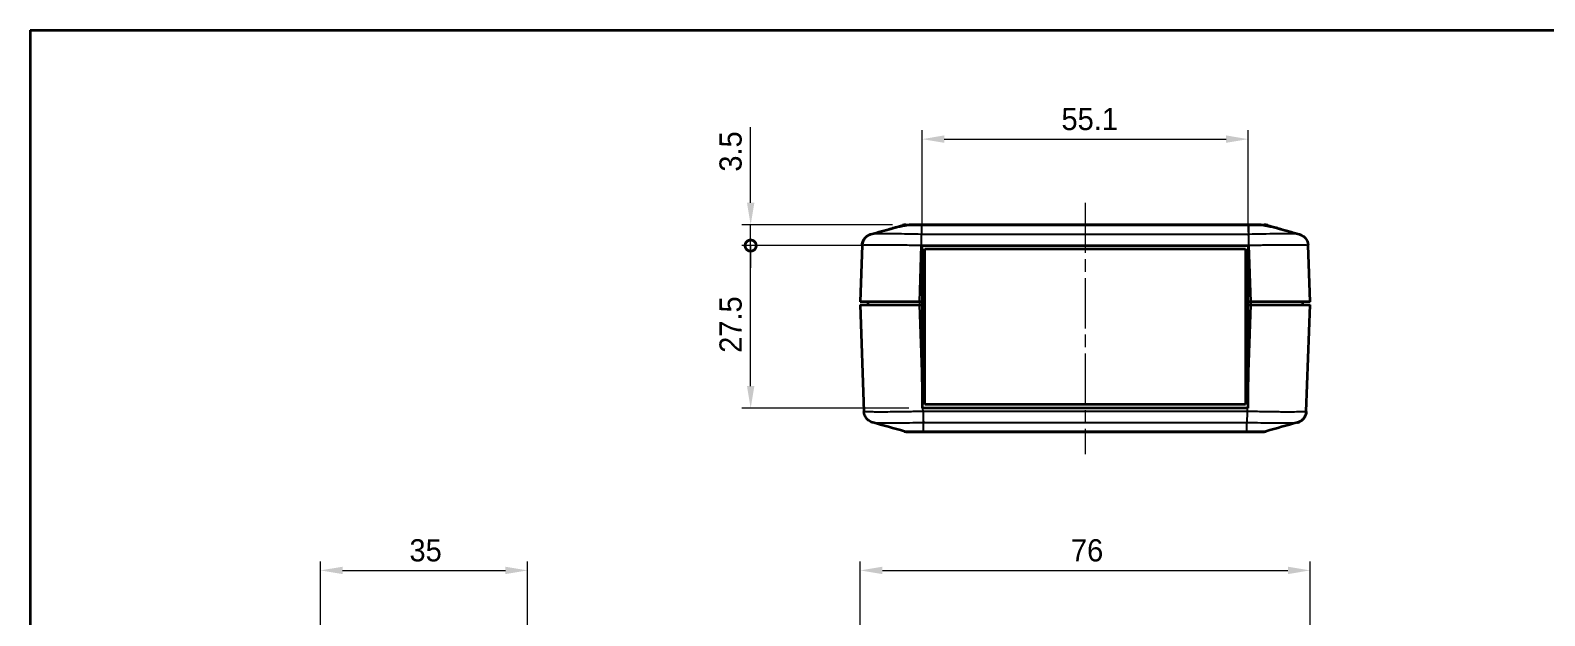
# Model space of a CAD drawing. Header units: millimetres. Extents: x 0 to 3058, y 0 to 562.
# Drawn here: x 601.5 to 857.4, y 322.5 to 421.5 of the extents above; entities that cross this region are included whole.
import ezdxf

# ---------------------------------------------------------------- set-up
doc = ezdxf.new("R2010")
doc.units = ezdxf.units.MM
doc.header["$LTSCALE"] = 1.5
doc.linetypes.add('CHAIN', pattern=[0.3543, 0.2362, -0.0295, 0.0591, -0.0295])
doc.layers.get('Defpoints').update_dxf_attribs({"lineweight": 25})
for name, color, linetype, lineweight in [('Border (ISO)', 7, 'Continuous', 35), ('Centerline (ISO)', 131, 'Continuous', 18), ('Dimension (ISO)', 7, 'Continuous', 18), ('Visible (ISO)', 7, 'Continuous', 35), ('Visible Narrow (ISO)', 7, 'Continuous', 25)]:
    doc.layers.add(name, color=color, linetype=linetype, lineweight=lineweight)
doc.styles.add('Note Text (TK)', font='')
doc.styles.get('Note Text (TK)').set_extended_font_data('MS PGothic')
doc.dimstyles.new('Default - Method 1b (TK)', dxfattribs={"dimscale": 1.5, "dimtxt": 2.5, "dimasz": 2.5, "dimexe": 1, "dimexo": 1.5, "dimgap": 1, "dimtad": 1, "dimtoh": 1, "dimrnd": 1e-08, "dimdsep": 46, "dimtxsty": 'Note Text (TK)', "dimcen": 0.09, "dimdle": 5, "dimclrd": 100, "dimclre": 100, "dimclrt": 7, "dimadec": 1, "dimazin": 1, "dimtfac": 1, "dimtmove": 0, "dimatfit": 3, "dimfxl": 1, "dimtolj": 1, "dimlwd": -1, "dimlwe": -1, "dimarcsym": 0})

# ---------------------------------------------------------------- blocks, each defined once
blk = doc.blocks.new('図面枠 tk図枠')
at = {"layer": 'Border (ISO)'}
for q in [(405.5, 289), (14.5, 8)]:
    blk.add_line((14.5, 289), q, dxfattribs=at)
blk = doc.blocks.new('*D22')
at = {"layer": 'Defpoints', "color": 0}
for p in [(817.71, 330.17), (741.71, 301.67), (817.71, 301.67)]:
    blk.add_point(p, dxfattribs=at)
at = {"layer": 'Dimension (ISO)', "color": 100}
for p, q in [((741.71, 303.92), (741.71, 331.67)), ((745.46, 330.17), (813.96, 330.17)), ((817.71, 303.92), (817.71, 331.67))]:
    blk.add_line(p, q, dxfattribs=at)
for points in [[(745.46, 330.79), (745.46, 329.54), (741.71, 330.17)], [(813.96, 330.79), (813.96, 329.54), (817.71, 330.17)]]:
    blk.add_solid(points, dxfattribs=at)
at = {"layer": 'Dimension (ISO)', "color": 7, "insert": (777.31, 333.54), "char_height": 3.75, "attachment_point": 4, "style": 'Note Text (TK)'}
blk.add_mtext('\\A1;76', dxfattribs=at)
blk = doc.blocks.new('*D24')
at = {"layer": 'Defpoints', "color": 0}
for p in [(685.51, 330.17), (650.51, 303.93), (685.51, 303.63)]:
    blk.add_point(p, dxfattribs=at)
at = {"layer": 'Dimension (ISO)', "color": 100}
for p, q in [((650.51, 306.18), (650.51, 331.67)), ((654.26, 330.17), (681.76, 330.17)), ((685.51, 305.88), (685.51, 331.67))]:
    blk.add_line(p, q, dxfattribs=at)
for points in [[(654.26, 330.79), (654.26, 329.54), (650.51, 330.17)], [(681.76, 330.79), (681.76, 329.54), (685.51, 330.17)]]:
    blk.add_solid(points, dxfattribs=at)
at = {"layer": 'Dimension (ISO)', "color": 7, "insert": (665.56, 333.54), "char_height": 3.75, "attachment_point": 4, "style": 'Note Text (TK)'}
blk.add_mtext('\\A1;35', dxfattribs=at)
blk = doc.blocks.new('_DotSmall')
at = {"color": 0, "linetype": 'ByBlock', "const_width": 0.5}
blk.add_lwpolyline([(-0.0625, 0, 1), (0.0625, 0, 1)], format="xyb", close=True, dxfattribs=at)
blk = doc.blocks.new('*D25')
at = {"layer": 'Defpoints', "color": 0}
for p in [(723.2, 385.09), (752.16, 385.09), (752.16, 357.59)]:
    blk.add_point(p, dxfattribs=at)
at = {"layer": 'Dimension (ISO)', "color": 100}
for p, q in [((749.91, 385.09), (721.7, 385.09)), ((723.2, 361.34), (723.2, 385.09)), ((749.91, 357.59), (721.7, 357.59))]:
    blk.add_line(p, q, dxfattribs=at)
blk.add_solid([(722.58, 361.34), (723.83, 361.34), (723.2, 357.59)], dxfattribs=at)
at = {"layer": 'Dimension (ISO)', "color": 100, "xscale": 3.75, "yscale": 3.75, "zscale": 3.75, "rotation": 90}
blk.add_blockref('_DotSmall', (723.2, 385.09), dxfattribs=at)
at = {"layer": 'Dimension (ISO)', "color": 7, "insert": (719.83, 366.96), "char_height": 3.75, "attachment_point": 4, "rotation": 90, "style": 'Note Text (TK)'}
blk.add_mtext('\\A1;27.5', dxfattribs=at)
blk = doc.blocks.new('*D26')
at = {"layer": 'Defpoints', "color": 0}
for p in [(723.2, 388.59), (749.44, 388.59), (752.16, 385.09)]:
    blk.add_point(p, dxfattribs=at)
at = {"layer": 'Dimension (ISO)', "color": 100}
for p, q in [((723.2, 392.34), (723.2, 405.1)), ((747.19, 388.59), (721.7, 388.59)), ((723.2, 385.09), (723.2, 388.59)), ((749.91, 385.09), (721.7, 385.09)), ((723.2, 385.09), (723.2, 381.34))]:
    blk.add_line(p, q, dxfattribs=at)
blk.add_solid([(722.58, 392.34), (723.83, 392.34), (723.2, 388.59)], dxfattribs=at)
at = {"layer": 'Dimension (ISO)', "color": 100, "xscale": 3.75, "yscale": 3.75, "zscale": 3.75, "rotation": 90}
blk.add_blockref('_DotSmall', (723.2, 385.09), dxfattribs=at)
at = {"layer": 'Dimension (ISO)', "color": 7, "insert": (719.83, 397.59), "char_height": 3.75, "attachment_point": 4, "rotation": 90, "style": 'Note Text (TK)'}
blk.add_mtext('\\A1;3.5', dxfattribs=at)
blk = doc.blocks.new('*D27')
at = {"layer": 'Defpoints', "color": 0}
for p in [(807.26, 403.09), (752.16, 385.09), (807.26, 385.09)]:
    blk.add_point(p, dxfattribs=at)
at = {"layer": 'Dimension (ISO)', "color": 100}
for p, q in [((752.16, 387.34), (752.16, 404.59)), ((807.26, 387.34), (807.26, 404.59)), ((755.91, 403.09), (803.51, 403.09))]:
    blk.add_line(p, q, dxfattribs=at)
for points in [[(755.91, 403.72), (755.91, 402.47), (752.16, 403.09)], [(803.51, 403.72), (803.51, 402.47), (807.26, 403.09)]]:
    blk.add_solid(points, dxfattribs=at)
at = {"layer": 'Dimension (ISO)', "color": 7, "insert": (775.71, 406.47), "char_height": 3.75, "attachment_point": 4, "style": 'Note Text (TK)'}
blk.add_mtext('\\A1;55.1', dxfattribs=at)

msp = doc.modelspace()

# ---------------------------------------------------------------- linework, layer by layer
at = {"layer": 'Centerline (ISO)', "linetype": 'CHAIN', "ltscale": 23.990969}
msp.add_line((779.7065, 392.3438), (779.7065, 349.8438), dxfattribs=at)
at = {"layer": 'Visible (ISO)'}
for p, q in [((747.2298, 388.048), (748.8936, 388.5184)), ((749.4377, 388.5938), (750.3346, 388.5938)), ((752.0816, 388.5938), (750.3346, 388.5938)), ((807.3313, 388.5938), (752.0816, 388.5938)), ((809.0784, 388.5938), (807.3313, 388.5938)), ((809.0784, 388.5938), (809.9752, 388.5938)), ((810.5193, 388.5184), (812.1831, 388.048)), ((742.0398, 385.1378), (741.7065, 375.5938)), ((752.1565, 375.5938), (752.1565, 385.0938)), ((752.1565, 385.0938), (807.2565, 385.0938)), ((752.6065, 384.5188), (806.8065, 384.5188)), ((752.6065, 358.2188), (752.6065, 384.5188)), ((806.8065, 384.5188), (806.8065, 358.2188)), ((807.2565, 385.0938), (807.2565, 375.5938)), ((807.3572, 386.1688), (807.3573, 386.1688)), ((817.7065, 375.5938), (817.3732, 385.1371)), ((751.7004, 375.5938), (741.7065, 375.5938)), ((741.7065, 375.0938), (751.7004, 375.0938)), ((741.7065, 375.0938), (742.3366, 357.0505)), ((743.0065, 375.5938), (743.0065, 375.0938)), ((752.1565, 375.5938), (751.7004, 375.5938)), ((751.7004, 375.0938), (752.1565, 375.0938)), ((752.1565, 375.5938), (752.1565, 375.0938)), ((752.1565, 362.033), (752.1565, 375.0938)), ((807.2565, 375.5938), (807.2565, 375.0938)), ((807.7126, 375.5938), (807.2565, 375.5938)), ((807.2565, 375.0938), (807.2565, 362.033)), ((807.2565, 375.0938), (807.7126, 375.0938)), ((817.7065, 375.5938), (807.7126, 375.5938)), ((807.7126, 375.0938), (817.7065, 375.0938)), ((816.4065, 375.5938), (816.4065, 375.0938)), ((817.0764, 357.0498), (817.7065, 375.0938)), ((752.1565, 362.033), (752.1565, 357.5938)), ((807.2565, 357.5938), (807.2565, 362.033)), ((806.8065, 358.2188), (752.6065, 358.2188)), ((752.1565, 357.5938), (752.3115, 357.5938)), ((807.1015, 357.5938), (752.3115, 357.5938)), ((752.3403, 356.5688), (752.3403, 356.5688)), ((807.1015, 357.5938), (807.2565, 357.5938)), ((749.7346, 353.5938), (749.7344, 353.5938)), ((749.7344, 353.5938), (752.3785, 353.5938)), ((752.3785, 353.5938), (807.0345, 353.5938)), ((807.0345, 353.5938), (809.6786, 353.5938)), ((809.6784, 353.5938), (809.6786, 353.5938))]:
    msp.add_line(p, q, dxfattribs=at)
for centre, start, end in [((749.4376, 386.5938), 90, 105.76907), ((809.9754, 386.5938), 74.23093, 90), ((749.7344, 355.5938), 254.23093, 270), ((809.6786, 355.5938), 270, 285.76907)]:
    msp.add_arc(centre, 2, start, end, dxfattribs=at)
for points, knots in [([(743.5198, 387.0063), (743.4808, 386.9954), (743.4361, 386.9818), (743.3267, 386.9428), (743.2621, 386.9178), (743.097, 386.8384), (742.9961, 386.7855), (742.7357, 386.5961), (742.5692, 386.4597), (742.2753, 386.0366), (742.1538, 385.7991), (742.0613, 385.3933), (742.0442, 385.266), (742.0398, 385.1378)], [1.1895556723, 1.1895556723, 1.1895556723, 1.1895556723, 1.2013544975, 1.2013544975, 1.2131533227, 1.2131533227, 1.224952148, 1.224952148, 1.2367509732, 1.2367509732, 1.2450576797, 1.2450576797, 1.2485497984, 1.2485497984, 1.2485497984, 1.2485497984]), ([(742.0398, 385.1378), (742.0472, 385.3523), (742.0911, 385.5632), (742.2289, 385.9469), (742.325, 386.1131), (742.5446, 386.4162), (742.6662, 386.5311), (742.9139, 386.735), (743.027, 386.7996), (743.2103, 386.8955), (743.2815, 386.9249), (743.4012, 386.9703), (743.4496, 386.9858), (743.5013, 387.0011), (743.5107, 387.0038), (743.5198, 387.0063)], [0.0007079774, 0.0007079774, 0.0007079774, 0.0007079774, 0.0065518099, 0.0065518099, 0.0130355885, 0.0130355885, 0.0215550524, 0.0215550524, 0.0333539812, 0.0333539812, 0.04515291, 0.04515291, 0.0569518388, 0.0569518388, 0.0597026215, 0.0597026215, 0.0597026215, 0.0597026215]), ([(749.6783, 388.5253), (749.4869, 388.4867), (749.2956, 388.4496), (748.7878, 388.353), (748.4829, 388.2971), (747.9275, 388.1936), (747.6834, 388.147), (747.3433, 388.0758), (747.2277, 388.0489), (747.1463, 388.026)], [-0.363435919, -0.363435919, -0.363435919, -0.363435919, -0.304697337, -0.304697337, -0.204614643, -0.204614643, -0.102097776, -0.102097776, -0.024644335, -0.024644335, -0.024644335, -0.024644335]), ([(748.8936, 388.5184), (748.981, 388.5431), (749.071, 388.5621), (749.2534, 388.5874), (749.3451, 388.5938), (749.4377, 388.5938)], [-0.0563839782, -0.0563839782, -0.0563839782, -0.0563839782, -0.0279179742, -0.0279179742, 0, 0, 0, 0]), ([(750.3346, 388.5938), (750.2274, 388.5938), (750.119, 388.5878), (749.8992, 388.5647), (749.7883, 388.5475), (749.6783, 388.5253)], [-0.0667245398, -0.0667245398, -0.0667245398, -0.0667245398, -0.0336620514, -0.0336620514, 0, 0, 0, 0]), ([(809.7346, 388.5253), (809.6229, 388.5479), (809.5102, 388.5653), (809.2905, 388.588), (809.1838, 388.5938), (809.0784, 388.5938)], [-0.0667034986, -0.0667034986, -0.0667034986, -0.0667034986, -0.0325176309, -0.0325176309, -0.0000000047, -0.0000000047, -0.0000000047, -0.0000000047]), ([(812.2667, 388.026), (812.1963, 388.0458), (812.1004, 388.0686), (811.8285, 388.1269), (811.6397, 388.164), (811.1427, 388.258), (810.8211, 388.3167), (810.2346, 388.427), (809.9849, 388.4749), (809.7346, 388.5253)], [-0.37306211, -0.37306211, -0.37306211, -0.37306211, -0.306121113, -0.306121113, -0.220565371, -0.220565371, -0.110928462, -0.110928462, -0.03399724, -0.03399724, -0.03399724, -0.03399724]), ([(809.9752, 388.5938), (810.0678, 388.5938), (810.1595, 388.5874), (810.342, 388.5621), (810.432, 388.5431), (810.5193, 388.5184)], [-0.0563926452, -0.0563926452, -0.0563926452, -0.0563926452, -0.0284703173, -0.0284703173, 0, 0, 0, 0]), ([(815.8932, 387.0063), (815.9321, 386.9954), (815.9768, 386.9818), (816.0863, 386.9428), (816.1509, 386.9178), (816.3159, 386.8384), (816.4168, 386.7855), (816.6772, 386.5961), (816.8438, 386.4597), (817.1376, 386.0365), (817.2591, 385.7991), (817.3516, 385.3933), (817.3687, 385.266), (817.3732, 385.1378)], [1.189555672, 1.189555672, 1.189555672, 1.189555672, 1.2013546008, 1.2013546008, 1.2131535296, 1.2131535296, 1.2249524584, 1.2249524584, 1.2367513872, 1.2367513872, 1.2450579298, 1.2450579298, 1.248550316, 1.248550316, 1.248550316, 1.248550316]), ([(743.8166, 355.1813), (743.7777, 355.1922), (743.733, 355.2058), (743.6235, 355.2448), (743.5589, 355.2698), (743.3938, 355.3492), (743.293, 355.4021), (743.0325, 355.5915), (742.866, 355.7278), (742.5721, 356.151), (742.4507, 356.3885), (742.3581, 356.7943), (742.3411, 356.9216), (742.3366, 357.0498)], [1.1895557276, 1.1895557276, 1.1895557276, 1.1895557276, 1.2013546587, 1.2013546587, 1.2131535899, 1.2131535899, 1.2249525211, 1.2249525211, 1.2367514522, 1.2367514522, 1.2450579971, 1.2450579971, 1.2485503834, 1.2485503834, 1.2485503834, 1.2485503834]), ([(817.0764, 357.0498), (817.0689, 356.8353), (817.025, 356.6244), (816.8872, 356.2407), (816.7911, 356.0745), (816.5715, 355.7714), (816.4499, 355.6565), (816.2022, 355.4526), (816.0891, 355.3879), (815.9058, 355.2921), (815.8346, 355.2627), (815.7149, 355.2173), (815.6665, 355.2018), (815.6148, 355.1865), (815.6054, 355.1838), (815.5964, 355.1813)], [0.0007079775, 0.0007079775, 0.0007079775, 0.0007079775, 0.0065518099, 0.0065518099, 0.01303559, 0.01303559, 0.0215550559, 0.0215550559, 0.033353987, 0.033353987, 0.0451529182, 0.0451529182, 0.0569518494, 0.0569518494, 0.0597026333, 0.0597026333, 0.0597026333, 0.0597026333]), ([(815.5964, 355.1813), (815.6353, 355.1922), (815.68, 355.2058), (815.7894, 355.2448), (815.8541, 355.2698), (816.0191, 355.3492), (816.12, 355.4021), (816.3804, 355.5915), (816.5469, 355.7278), (816.8408, 356.151), (816.9623, 356.3885), (817.0548, 356.7942), (817.0719, 356.9216), (817.0764, 357.0497)], [1.1895557278, 1.1895557278, 1.1895557278, 1.1895557278, 1.2013545554, 1.2013545554, 1.213153383, 1.213153383, 1.2249522106, 1.2249522106, 1.2367510382, 1.2367510382, 1.245057747, 1.245057747, 1.2485498658, 1.2485498658, 1.2485498658, 1.2485498658])]:
    msp.add_open_spline(points, degree=3, knots=knots, dxfattribs=at)
for points in [[(743.5198, 387.0063), (745.3118, 387.5099), (747.1044, 388.0131), (748.894, 388.5185)], [(743.5198, 387.0063), (744.7288, 387.3461), (745.9378, 387.6859), (747.1463, 388.026)], [(810.5189, 388.5185), (812.3086, 388.0131), (814.1011, 387.5099), (815.8932, 387.0063)], [(812.2667, 388.026), (813.4752, 387.6859), (814.6842, 387.3461), (815.8932, 387.0063)], [(742.0398, 385.1378), (742.0456, 385.3049), (742.0727, 385.4713), (742.1198, 385.6317)], [(817.0764, 357.0498), (817.0705, 356.8827), (817.0434, 356.7163), (816.9963, 356.5559)], [(749.1909, 353.6691), (747.4012, 354.1744), (745.6086, 354.6776), (743.8166, 355.1813)], [(815.5964, 355.1813), (813.8043, 354.6776), (812.0117, 354.1744), (810.2221, 353.6691)]]:
    msp.add_open_spline(points, degree=3, dxfattribs=at)
at = {"layer": 'Visible Narrow (ISO)'}
for p, q in [((752.0846, 388.5184), (807.3284, 388.5184)), ((752.0846, 388.5183), (752.0846, 386.9919)), ((807.3284, 386.9919), (752.0846, 386.9919)), ((807.3284, 388.5183), (807.3284, 386.9919)), ((751.7004, 375.5938), (752.0336, 385.1371)), ((752.0337, 385.1371), (807.3793, 385.1371)), ((807.3793, 385.1378), (807.7126, 375.5938)), ((751.7004, 375.5938), (751.7004, 375.0938)), ((752.1565, 362.033), (751.7004, 375.0938)), ((807.7126, 375.0938), (807.2565, 362.033)), ((807.7126, 375.5938), (807.7126, 375.0938)), ((752.3305, 357.0498), (752.3115, 357.5938)), ((807.0825, 357.0505), (752.3305, 357.0505)), ((807.1015, 357.5938), (807.0825, 357.0505)), ((752.3814, 355.1957), (807.0316, 355.1957)), ((752.3814, 353.6692), (752.3814, 355.1957)), ((752.3814, 353.6692), (752.3814, 353.6692)), ((807.0316, 353.6692), (752.3814, 353.6692)), ((807.0316, 353.6692), (807.0316, 355.1957)), ((807.0316, 353.6692), (807.0316, 353.6692))]:
    msp.add_line(p, q, dxfattribs=at)
for points, knots in [([(752.0846, 386.9919), (751.2913, 387.0104), (750.4884, 387.0265), (749.0279, 387.0508), (748.3675, 387.0596), (747.3573, 387.0694), (746.9858, 387.072), (746.4209, 387.0744), (746.213, 387.0748), (745.6209, 387.0748), (745.2611, 387.073), (744.4462, 387.0636), (744.0671, 387.0533), (743.6649, 387.0295), (743.564, 387.0186), (743.52, 387.0063)], [-1.24925829, -1.24925829, -1.24925829, -1.24925829, -1.02751495, -1.02751495, -0.82763362, -0.82763362, -0.70270779, -0.70270779, -0.62462915, -0.62462915, -0.46847186, -0.46847186, -0.2186202, -0.2186202, -0.05970262, -0.05970262, -0.05970262, -0.05970262]), ([(749.6783, 388.5253), (749.7291, 388.5254), (749.7819, 388.5254), (749.9826, 388.5254), (750.1442, 388.5253), (750.5943, 388.5245), (750.8974, 388.5236), (751.4996, 388.5213), (751.7932, 388.5199), (752.0846, 388.5183)], [-0.226090923, -0.226090923, -0.226090923, -0.226090923, -0.206763156, -0.206763156, -0.155072367, -0.155072367, -0.072367104, -0.072367104, 0, 0, 0, 0]), ([(752.0337, 385.1378), (752.0392, 385.3477), (752.0447, 385.5563), (752.0499, 385.7536), (752.0552, 385.9509), (752.0602, 386.1367), (752.0647, 386.3019), (752.0692, 386.4671), (752.0732, 386.6118), (752.0766, 386.7287), (752.0799, 386.8456), (752.0826, 386.9348), (752.0846, 386.9919)], [0, 0, 0, 0, 0.25000006, 0.25000006, 0.25000006, 0.50000013, 0.50000013, 0.50000013, 0.75000019, 0.75000019, 0.75000019, 1.00000025, 1.00000025, 1.00000025, 1.00000025]), ([(752.0816, 388.5938), (752.0816, 388.5938), (752.0817, 388.5938), (752.0822, 388.5937), (752.0827, 388.5873), (752.0836, 388.5622), (752.0841, 388.5433), (752.0846, 388.5184)], [-0.0002558258, -0.0002558258, -0.0002558258, -0.0002558258, 0, 0, 0.0273082999, 0.0273082999, 0.0548724531, 0.0548724531, 0.0548724531, 0.0548724531]), ([(807.3313, 388.5938), (807.3313, 388.5938), (807.3313, 388.5938), (807.3308, 388.5937), (807.3303, 388.5873), (807.3293, 388.5622), (807.3288, 388.5433), (807.3284, 388.5184)], [-0.0551282943, -0.0551282943, -0.0551282943, -0.0551282943, -0.0548724684, -0.0548724684, -0.0275641608, -0.0275641608, 0, 0, 0, 0]), ([(807.3284, 388.5183), (807.624, 388.52), (807.9217, 388.5213), (808.463, 388.5234), (808.7072, 388.5241), (809.0805, 388.5249), (809.2178, 388.5252), (809.4265, 388.5254), (809.5034, 388.5254), (809.631, 388.5254), (809.6838, 388.5254), (809.7346, 388.5253)], [-0.413526312, -0.413526312, -0.413526312, -0.413526312, -0.340125391, -0.340125391, -0.273961181, -0.273961181, -0.23260855, -0.23260855, -0.206763156, -0.206763156, -0.187435389, -0.187435389, -0.187435389, -0.187435389]), ([(815.8929, 387.0063), (815.848, 387.0189), (815.744, 387.03), (815.383, 387.0508), (815.0995, 387.0596), (814.5067, 387.0694), (814.2474, 387.072), (813.7834, 387.0744), (813.5947, 387.0748), (813.0025, 387.0748), (812.5652, 387.073), (811.3471, 387.0636), (810.5268, 387.0533), (808.9019, 387.0261), (808.1104, 387.0102), (807.3284, 386.9919)], [-1.18955567, -1.18955567, -1.18955567, -1.18955567, -1.02751495, -1.02751495, -0.82763362, -0.82763362, -0.70270779, -0.70270779, -0.62462915, -0.62462915, -0.46847186, -0.46847186, -0.2186202, -0.2186202, 0, 0, 0, 0]), ([(807.3793, 385.1371), (807.3751, 385.3471), (807.3708, 385.5558), (807.3666, 385.7531), (807.3623, 385.9504), (807.3581, 386.1363), (807.3538, 386.3016), (807.3496, 386.4669), (807.3454, 386.6115), (807.3411, 386.7285), (807.3369, 386.8455), (807.3326, 386.9347), (807.3284, 386.9919)], [0, 0, 0, 0, 0.25000324, 0.25000324, 0.25000324, 0.50000648, 0.50000648, 0.50000648, 0.75000972, 0.75000972, 0.75000972, 1.00001296, 1.00001296, 1.00001296, 1.00001296]), ([(742.0398, 385.1378), (742.0406, 385.1606), (742.1672, 385.1806), (742.7009, 385.2147), (743.1417, 385.2277), (744.0906, 385.2396), (744.5097, 385.2419), (745.1999, 385.2419), (745.4422, 385.2413), (746.1006, 385.2383), (746.5337, 385.235), (747.7114, 385.2227), (748.4813, 385.2117), (750.1806, 385.1811), (751.1129, 385.1609), (752.0337, 385.1378)], [0.0007085, 0.0007085, 0.0007085, 0.0007085, 0.2186202, 0.2186202, 0.46847186, 0.46847186, 0.62462915, 0.62462915, 0.70270779, 0.70270779, 0.82763362, 0.82763362, 1.02751495, 1.02751495, 1.24855031, 1.24855031, 1.24855031, 1.24855031]), ([(807.3793, 385.1378), (808.287, 385.1606), (809.206, 385.1806), (811.0968, 385.2147), (812.0532, 385.2277), (813.4733, 385.2396), (813.983, 385.2419), (814.6732, 385.2419), (814.893, 385.2413), (815.4337, 385.2383), (815.7356, 385.235), (816.4256, 385.2227), (816.7552, 385.2117), (817.2421, 385.1811), (817.3724, 385.1609), (817.3732, 385.1378)], [0.0007085, 0.0007085, 0.0007085, 0.0007085, 0.2186202, 0.2186202, 0.46847186, 0.46847186, 0.62462915, 0.62462915, 0.70270779, 0.70270779, 0.82763362, 0.82763362, 1.02751495, 1.02751495, 1.24855032, 1.24855032, 1.24855032, 1.24855032]), ([(752.3305, 357.0498), (751.4228, 357.027), (750.5038, 357.007), (748.613, 356.9729), (747.6566, 356.9599), (746.2365, 356.948), (745.7267, 356.9457), (745.0366, 356.9457), (744.8167, 356.9463), (744.2761, 356.9493), (743.9742, 356.9526), (743.2841, 356.9648), (742.9546, 356.9759), (742.4677, 357.0064), (742.3374, 357.0266), (742.3366, 357.0498)], [0.0007085, 0.0007085, 0.0007085, 0.0007085, 0.21862021, 0.21862021, 0.46847189, 0.46847189, 0.62462918, 0.62462918, 0.70270783, 0.70270783, 0.82763367, 0.82763367, 1.027515, 1.027515, 1.24855038, 1.24855038, 1.24855038, 1.24855038]), ([(752.3305, 357.0505), (752.3347, 356.8405), (752.339, 356.6318), (752.3432, 356.4345), (752.3474, 356.2371), (752.3517, 356.0513), (752.3559, 355.886), (752.3602, 355.7207), (752.3644, 355.576), (752.3687, 355.4591), (752.3729, 355.3421), (752.3771, 355.2528), (752.3814, 355.1957)], [0, 0, 0, 0, 0.25000324, 0.25000324, 0.25000324, 0.50000648, 0.50000648, 0.50000648, 0.75000972, 0.75000972, 0.75000972, 1.00001296, 1.00001296, 1.00001296, 1.00001296]), ([(807.0825, 357.0498), (807.0769, 356.8399), (807.0714, 356.6313), (807.0662, 356.434), (807.0609, 356.2367), (807.0559, 356.0509), (807.0514, 355.8857), (807.0469, 355.7205), (807.0429, 355.5758), (807.0395, 355.4589), (807.0362, 355.342), (807.0335, 355.2528), (807.0316, 355.1957)], [0, 0, 0, 0, 0.25000006, 0.25000006, 0.25000006, 0.50000013, 0.50000013, 0.50000013, 0.75000019, 0.75000019, 0.75000019, 1.00000025, 1.00000025, 1.00000025, 1.00000025]), ([(817.0764, 357.0498), (817.0756, 357.027), (816.949, 357.007), (816.4152, 356.9729), (815.9745, 356.9599), (815.0256, 356.948), (814.6064, 356.9457), (813.9163, 356.9457), (813.6739, 356.9463), (813.0155, 356.9493), (812.5824, 356.9526), (811.4047, 356.9648), (810.6348, 356.9759), (808.9355, 357.0064), (808.0032, 357.0266), (807.0825, 357.0498)], [0.0007085, 0.0007085, 0.0007085, 0.0007085, 0.21862021, 0.21862021, 0.46847189, 0.46847189, 0.62462918, 0.62462918, 0.70270783, 0.70270783, 0.82763366, 0.82763366, 1.027515, 1.027515, 1.24855038, 1.24855038, 1.24855038, 1.24855038]), ([(743.8168, 355.1813), (743.8617, 355.1687), (743.9657, 355.1576), (744.3268, 355.1368), (744.6103, 355.1279), (745.2031, 355.1182), (745.4624, 355.1156), (745.9264, 355.1132), (746.1151, 355.1128), (746.7072, 355.1128), (747.1445, 355.1146), (748.3627, 355.124), (749.183, 355.1343), (750.8079, 355.1615), (751.5993, 355.1774), (752.3814, 355.1957)], [-1.18955573, -1.18955573, -1.18955573, -1.18955573, -1.027515, -1.027515, -0.82763367, -0.82763367, -0.70270783, -0.70270783, -0.62462918, -0.62462918, -0.46847189, -0.46847189, -0.21862021, -0.21862021, 0, 0, 0, 0]), ([(752.3814, 353.6692), (752.0858, 353.6676), (751.788, 353.6662), (751.2468, 353.6642), (751.0026, 353.6634), (750.6293, 353.6626), (750.492, 353.6624), (750.2832, 353.6622), (750.2064, 353.6622), (749.9874, 353.6622), (749.8541, 353.6623), (749.5516, 353.6631), (749.4101, 353.664), (749.2389, 353.6662), (749.1963, 353.6675), (749.1909, 353.6691)], [-0.41352633, -0.41352633, -0.41352633, -0.41352633, -0.340125406, -0.340125406, -0.273961194, -0.273961194, -0.232608561, -0.232608561, -0.206763165, -0.206763165, -0.155072374, -0.155072374, -0.072367108, -0.072367108, -0.002671263, -0.002671263, -0.002671263, -0.002671263]), ([(752.3785, 353.5938), (752.3785, 353.5938), (752.3785, 353.5938), (752.379, 353.5939), (752.3795, 353.6002), (752.3805, 353.6254), (752.3809, 353.6442), (752.3814, 353.6692)], [-0.0551282943, -0.0551282943, -0.0551282943, -0.0551282943, -0.0548724684, -0.0548724684, -0.0275641608, -0.0275641608, 0, 0, 0, 0]), ([(807.0316, 355.1957), (807.8248, 355.1772), (808.6277, 355.161), (810.0882, 355.1368), (810.7486, 355.1279), (811.7589, 355.1182), (812.1304, 355.1156), (812.6952, 355.1132), (812.9031, 355.1128), (813.4953, 355.1128), (813.855, 355.1146), (814.6699, 355.124), (815.049, 355.1343), (815.4512, 355.158), (815.5521, 355.169), (815.5961, 355.1813)], [-1.24925836, -1.24925836, -1.24925836, -1.24925836, -1.027515, -1.027515, -0.82763366, -0.82763366, -0.70270783, -0.70270783, -0.62462918, -0.62462918, -0.46847189, -0.46847189, -0.21862021, -0.21862021, -0.05970263, -0.05970263, -0.05970263, -0.05970263]), ([(807.0345, 353.5938), (807.0345, 353.5938), (807.0345, 353.5938), (807.0339, 353.5939), (807.0335, 353.6002), (807.0325, 353.6254), (807.032, 353.6442), (807.0316, 353.6692)], [-0.0002558258, -0.0002558258, -0.0002558258, -0.0002558258, 0, 0, 0.0273082999, 0.0273082999, 0.0548724531, 0.0548724531, 0.0548724531, 0.0548724531]), ([(810.2221, 353.6691), (810.2166, 353.6675), (810.1728, 353.6662), (810.017, 353.6642), (809.9109, 353.6634), (809.6905, 353.6626), (809.5943, 353.6624), (809.4224, 353.6622), (809.3526, 353.6622), (809.1336, 353.6622), (808.972, 353.6623), (808.5218, 353.6631), (808.2187, 353.664), (807.6165, 353.6663), (807.323, 353.6676), (807.0316, 353.6692)], [-0.410855067, -0.410855067, -0.410855067, -0.410855067, -0.340125406, -0.340125406, -0.273961193, -0.273961193, -0.23260856, -0.23260856, -0.206763165, -0.206763165, -0.155072374, -0.155072374, -0.072367108, -0.072367108, 0, 0, 0, 0])]:
    msp.add_open_spline(points, degree=3, knots=knots, dxfattribs=at)
msp.add_open_spline([(810.5194, 388.5183), (810.5193, 388.5184), (810.5191, 388.5185), (810.5189, 388.5185)], degree=3, dxfattribs=at)

# ---------------------------------------------------------------- block references
at = {"xscale": 1.5, "yscale": 1.5, "zscale": 1.5}
msp.add_blockref('図面枠 tk図枠', (579.75, -12), dxfattribs=at)

# ---------------------------------------------------------------- dimensions: what is measured, and where the dimension line sits
at = {"layer": 'Dimension (ISO)', "color": 100}
for base, p1, p2, angle, override, picture, middle in [((807.2565, 403.0938), (752.1565, 385.0938), (807.2565, 385.0938), 180, {"dimgap": 1, "dimtoh": 0, "dimdec": 2, "dimtol": 0, "dimlim": 0, "dimtp": 0, "dimtm": 0, "dimtdec": 2, "dimtofl": 0, "dimatfit": 1}, '*D27', (779.7065, 403.0938)), ((723.2004, 388.5938), (752.1565, 385.0938), (749.4377, 388.5938), 270, {"dimgap": 1, "dimtoh": 0, "dimdec": 2, "dimblk1": 'DotSmall', "dimsah": 1, "dimdle": 0, "dimtol": 0, "dimlim": 0, "dimtp": 0, "dimtm": 0, "dimtdec": 2, "dimtofl": 1, "dimatfit": 1}, '*D26', (723.2004, 400.5981)), ((723.2004, 385.0938), (752.1565, 357.5938), (752.1565, 385.0938), 270, {"dimgap": 1, "dimtoh": 0, "dimdec": 2, "dimblk2": 'DotSmall', "dimsah": 1, "dimdle": 0, "dimtol": 0, "dimlim": 0, "dimtp": 0, "dimtm": 0, "dimtdec": 2, "dimtofl": 0, "dimatfit": 1}, '*D25', (723.2004, 371.3288)), ((685.5135, 330.1658), (650.5135, 303.9285), (685.5135, 303.6317), 180, {"dimgap": 1, "dimtoh": 0, "dimdec": 2, "dimtol": 0, "dimlim": 0, "dimtp": 0, "dimtm": 0, "dimtdec": 2, "dimtofl": 0, "dimatfit": 1}, '*D24', (668.0135, 330.1658))]:
    dim = msp.add_linear_dim(base=base, p1=p1, p2=p2, angle=angle, dimstyle='Default - Method 1b (TK)', override=override, dxfattribs=at)
    dim.commit()
    dim.dimension.update_dxf_attribs({"geometry": picture, "text_midpoint": middle, "dimtype": 160})
dim = msp.add_linear_dim(base=(817.7065, 330.1658), p1=(741.7065, 301.6658), p2=(817.7065, 301.6658), dimstyle='Default - Method 1b (TK)', override={"dimgap": 1, "dimtoh": 0, "dimdec": 2, "dimtol": 0, "dimlim": 0, "dimtp": 0, "dimtm": 0, "dimtdec": 2, "dimtofl": 0, "dimatfit": 1}, dxfattribs=at)
dim.commit()
dim.dimension.update_dxf_attribs({"geometry": '*D22', "text_midpoint": (779.7065, 330.1658), "dimtype": 160})

doc.saveas('drawing.dxf')
